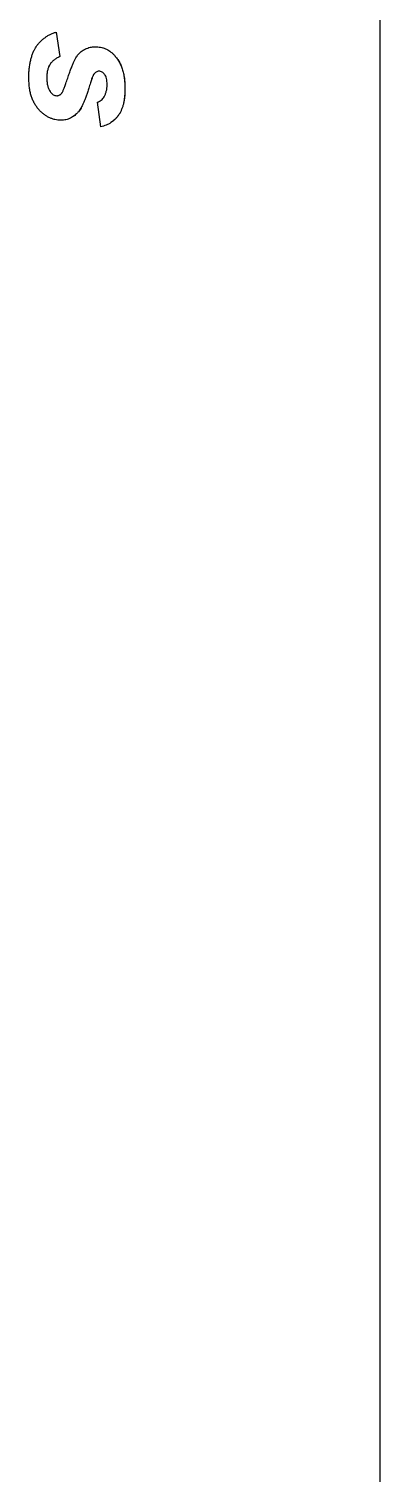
# Paper-space layout '_Top' of a CAD drawing. Header units: inches. Extents: x -16.5 to 11.4, y -8.4 to 5.1.
# Drawn here: x -9.222 to -8.945, y -0.487 to 0.648 of the extents above; entities that cross this region are included whole.
import ezdxf

# ---------------------------------------------------------------- set-up
doc = ezdxf.new("R2010")
doc.units = ezdxf.units.IN
doc.header["$MEASUREMENT"] = 0

psp = doc.layouts.new('_Top')

# ---------------------------------------------------------------- linework, layer by layer
at = {"color": 7, "linetype": 'Continuous', "lineweight": 25}
for p, q in [((-8.9452, -1.465), (-8.9452, 1.475)), ((-9.2001, 0.6457), (-9.1973, 0.6264)), ((-9.2, 0.6457), (-9.1972, 0.6264)), ((-9.1973, 0.6264), (-9.1972, 0.6264)), ((-9.1546, 0.6278), (-9.1546, 0.6278)), ((-9.1663, 0.6149), (-9.1663, 0.6149)), ((-9.2075, 0.6095), (-9.2075, 0.6095)), ((-9.1745, 0.6016), (-9.1745, 0.6016)), ((-9.1707, 0.6123), (-9.1706, 0.6123)), ((-9.2046, 0.5985), (-9.2045, 0.5985)), ((-9.1997, 0.5957), (-9.1997, 0.5957)), ((-9.1649, 0.5713), (-9.1677, 0.5906)), ((-9.146, 0.6014), (-9.146, 0.6014)), ((-9.1826, 0.5831), (-9.1826, 0.5831))]:
    psp.add_line(p, q, dxfattribs=at)
for points, knots in [([(-9.2216, 0.6097), (-9.2216, 0.6109), (-9.2216, 0.6134), (-9.2213, 0.617), (-9.2208, 0.6204), (-9.2202, 0.6236), (-9.2194, 0.6265), (-9.2184, 0.6292), (-9.2173, 0.6317), (-9.216, 0.634), (-9.2145, 0.6361), (-9.2128, 0.638), (-9.2111, 0.6397), (-9.2091, 0.6412), (-9.2071, 0.6426), (-9.2049, 0.6438), (-9.2025, 0.6449), (-9.2009, 0.6454), (-9.2, 0.6457)], [0, 0, 0, 0, 0.084162, 0.163699, 0.238342, 0.309274, 0.375849, 0.439118, 0.499241, 0.556891, 0.612763, 0.667716, 0.721923, 0.776138, 0.830754, 0.885954, 0.942182, 1, 1, 1, 1]), ([(-9.1972, 0.6264), (-9.1981, 0.626), (-9.1998, 0.6252), (-9.202, 0.6236), (-9.2038, 0.622), (-9.2052, 0.62), (-9.2063, 0.6179), (-9.207, 0.6154), (-9.2074, 0.6126), (-9.2075, 0.6106), (-9.2075, 0.6095)], [0, 0, 0, 0, 0.138438, 0.264368, 0.379848, 0.4878, 0.597949, 0.717978, 0.851705, 1, 1, 1, 1]), ([(-9.1973, 0.6264), (-9.1981, 0.626), (-9.1998, 0.6252), (-9.202, 0.6236), (-9.2038, 0.622), (-9.2053, 0.62), (-9.2063, 0.6179), (-9.207, 0.6154), (-9.2074, 0.6126), (-9.2075, 0.6106), (-9.2075, 0.6095)], [0, 0, 0, 0, 0.138438, 0.264368, 0.379848, 0.4878, 0.597949, 0.717978, 0.851705, 1, 1, 1, 1]), ([(-9.1925, 0.6053), (-9.192, 0.6067), (-9.1911, 0.6094), (-9.1898, 0.6133), (-9.1885, 0.6167), (-9.1873, 0.6197), (-9.1862, 0.6222), (-9.1852, 0.6244), (-9.1842, 0.6261), (-9.1835, 0.627), (-9.1832, 0.6275)], [0, 0, 0, 0, 0.1867328, 0.3550758, 0.5061509, 0.6397429, 0.7556109, 0.8538069, 0.9354059, 1, 1, 1, 1]), ([(-9.1832, 0.6275), (-9.1828, 0.628), (-9.1819, 0.629), (-9.1804, 0.6304), (-9.1788, 0.6316), (-9.1771, 0.6325), (-9.1753, 0.6332), (-9.1734, 0.6338), (-9.1714, 0.6341), (-9.17, 0.6341), (-9.1693, 0.6341)], [0, 0, 0, 0, 0.130625, 0.256684, 0.378877, 0.499613, 0.620035, 0.74237, 0.869399, 1, 1, 1, 1]), ([(-9.1694, 0.6341), (-9.1687, 0.6341), (-9.1673, 0.6341), (-9.1652, 0.6338), (-9.1633, 0.6333), (-9.1614, 0.6326), (-9.1595, 0.6317), (-9.1578, 0.6306), (-9.1561, 0.6293), (-9.1551, 0.6283), (-9.1546, 0.6278)], [0, 0, 0, 0, 0.127325, 0.252202, 0.373532, 0.495026, 0.617458, 0.741107, 0.868057, 1, 1, 1, 1]), ([(-9.1693, 0.6341), (-9.1686, 0.6341), (-9.1673, 0.6341), (-9.1652, 0.6338), (-9.1632, 0.6333), (-9.1614, 0.6326), (-9.1595, 0.6317), (-9.1578, 0.6306), (-9.1561, 0.6293), (-9.1551, 0.6283), (-9.1546, 0.6278)], [0, 0, 0, 0, 0.127325, 0.252202, 0.373532, 0.495026, 0.617458, 0.741107, 0.868057, 1, 1, 1, 1]), ([(-9.1546, 0.6278), (-9.1539, 0.627), (-9.1525, 0.6254), (-9.1507, 0.6228), (-9.1492, 0.6199), (-9.1481, 0.6167), (-9.1471, 0.6132), (-9.1464, 0.6095), (-9.146, 0.6055), (-9.146, 0.6028), (-9.146, 0.6014)], [0, 0, 0, 0, 0.109263, 0.220278, 0.33417, 0.453719, 0.578471, 0.710791, 0.850785, 1, 1, 1, 1]), ([(-9.1546, 0.6278), (-9.1539, 0.627), (-9.1525, 0.6254), (-9.1508, 0.6228), (-9.1493, 0.6199), (-9.1481, 0.6167), (-9.1471, 0.6132), (-9.1465, 0.6095), (-9.1461, 0.6055), (-9.146, 0.6028), (-9.146, 0.6014)], [0, 0, 0, 0, 0.109263, 0.220278, 0.33417, 0.453719, 0.578471, 0.710791, 0.850785, 1, 1, 1, 1]), ([(-9.1663, 0.6149), (-9.1668, 0.6149), (-9.1676, 0.6148), (-9.1687, 0.6143), (-9.1698, 0.6134), (-9.1704, 0.6127), (-9.1707, 0.6123)], [0, 0, 0, 0, 0.233286, 0.46583, 0.716926, 1, 1, 1, 1]), ([(-9.1663, 0.6149), (-9.1667, 0.6149), (-9.1676, 0.6148), (-9.1687, 0.6143), (-9.1698, 0.6134), (-9.1704, 0.6127), (-9.1706, 0.6123)], [0, 0, 0, 0, 0.233286, 0.46583, 0.716926, 1, 1, 1, 1]), ([(-9.1601, 0.6044), (-9.1601, 0.6052), (-9.1601, 0.6069), (-9.1605, 0.6091), (-9.161, 0.611), (-9.1619, 0.6124), (-9.1629, 0.6135), (-9.1639, 0.6143), (-9.1651, 0.6148), (-9.1659, 0.6149), (-9.1663, 0.6149)], [0, 0, 0, 0, 0.1914383, 0.3568563, 0.4973537, 0.618703, 0.7259677, 0.8219013, 0.9109567, 1, 1, 1, 1]), ([(-9.1962, 0.5764), (-9.197, 0.5765), (-9.1987, 0.5765), (-9.2012, 0.5769), (-9.2035, 0.5776), (-9.2058, 0.5786), (-9.208, 0.5798), (-9.2101, 0.5813), (-9.2122, 0.5831), (-9.2141, 0.5851), (-9.2158, 0.5874), (-9.2174, 0.5899), (-9.2187, 0.5927), (-9.2198, 0.5957), (-9.2206, 0.5988), (-9.2212, 0.6023), (-9.2215, 0.6059), (-9.2216, 0.6084), (-9.2216, 0.6097)], [0, 0, 0, 0, 0.0541309, 0.1071613, 0.1598365, 0.2123333, 0.2661232, 0.3212244, 0.378686, 0.4387695, 0.5005441, 0.5635193, 0.6285642, 0.6955929, 0.7660268, 0.8395788, 0.9176016, 1, 1, 1, 1]), ([(-9.2075, 0.6095), (-9.2075, 0.6084), (-9.2074, 0.6064), (-9.2068, 0.6034), (-9.2059, 0.6008), (-9.205, 0.5993), (-9.2045, 0.5985)], [0, 0, 0, 0, 0.2834112, 0.5397925, 0.7775587, 1, 1, 1, 1]), ([(-9.2075, 0.6095), (-9.2075, 0.6084), (-9.2074, 0.6064), (-9.2068, 0.6034), (-9.206, 0.6008), (-9.205, 0.5993), (-9.2046, 0.5985)], [0, 0, 0, 0, 0.2834112, 0.5397925, 0.7775587, 1, 1, 1, 1]), ([(-9.1961, 0.5971), (-9.196, 0.5973), (-9.1957, 0.5976), (-9.1953, 0.5982), (-9.1949, 0.599), (-9.1945, 0.6), (-9.194, 0.6011), (-9.1935, 0.6024), (-9.193, 0.6038), (-9.1926, 0.6048), (-9.1925, 0.6053)], [0, 0, 0, 0, 0.0662063, 0.149302, 0.2476021, 0.3627677, 0.4959407, 0.6476303, 0.815429, 1, 1, 1, 1]), ([(-9.1745, 0.6016), (-9.1748, 0.6005), (-9.1755, 0.5984), (-9.1765, 0.5953), (-9.1775, 0.5926), (-9.1785, 0.5901), (-9.1795, 0.5879), (-9.1805, 0.586), (-9.1815, 0.5844), (-9.1823, 0.5835), (-9.1826, 0.5831)], [0, 0, 0, 0, 0.17087, 0.328356, 0.47195, 0.602743, 0.720951, 0.825999, 0.918667, 1, 1, 1, 1]), ([(-9.1745, 0.6016), (-9.1748, 0.6005), (-9.1755, 0.5984), (-9.1765, 0.5953), (-9.1775, 0.5926), (-9.1785, 0.5901), (-9.1795, 0.5879), (-9.1806, 0.586), (-9.1816, 0.5844), (-9.1823, 0.5835), (-9.1826, 0.5831)], [0, 0, 0, 0, 0.17087, 0.328356, 0.47195, 0.602743, 0.720951, 0.825999, 0.918667, 1, 1, 1, 1]), ([(-9.1706, 0.6123), (-9.1708, 0.6121), (-9.171, 0.6117), (-9.1713, 0.6109), (-9.1717, 0.6099), (-9.1721, 0.6087), (-9.1727, 0.6073), (-9.1732, 0.6056), (-9.1738, 0.6037), (-9.1742, 0.6023), (-9.1745, 0.6016)], [0, 0, 0, 0, 0.053141, 0.126842, 0.220539, 0.335342, 0.470867, 0.625389, 0.801763, 1, 1, 1, 1]), ([(-9.1707, 0.6123), (-9.1708, 0.6121), (-9.171, 0.6117), (-9.1713, 0.6109), (-9.1718, 0.6099), (-9.1722, 0.6087), (-9.1727, 0.6073), (-9.1732, 0.6056), (-9.1738, 0.6037), (-9.1743, 0.6023), (-9.1745, 0.6016)], [0, 0, 0, 0, 0.053141, 0.126842, 0.220539, 0.335342, 0.470867, 0.625389, 0.801763, 1, 1, 1, 1]), ([(-9.1624, 0.5948), (-9.1621, 0.5955), (-9.1613, 0.5969), (-9.1606, 0.5992), (-9.1601, 0.6017), (-9.1601, 0.6035), (-9.1601, 0.6044)], [0, 0, 0, 0, 0.234683, 0.476646, 0.729244, 1, 1, 1, 1]), ([(-9.2046, 0.5985), (-9.2042, 0.5981), (-9.2036, 0.5973), (-9.2024, 0.5964), (-9.2011, 0.5958), (-9.2001, 0.5957), (-9.1997, 0.5957)], [0, 0, 0, 0, 0.279861, 0.527336, 0.76346, 1, 1, 1, 1]), ([(-9.2045, 0.5985), (-9.2042, 0.5981), (-9.2036, 0.5973), (-9.2024, 0.5964), (-9.2011, 0.5958), (-9.2001, 0.5957), (-9.1997, 0.5957)], [0, 0, 0, 0, 0.279861, 0.527336, 0.76346, 1, 1, 1, 1]), ([(-9.1997, 0.5957), (-9.1993, 0.5957), (-9.1987, 0.5957), (-9.1978, 0.596), (-9.1969, 0.5965), (-9.1964, 0.5969), (-9.1961, 0.5971)], [0, 0, 0, 0, 0.243365, 0.486512, 0.735713, 1, 1, 1, 1]), ([(-9.1677, 0.5906), (-9.1672, 0.5908), (-9.1661, 0.5912), (-9.1646, 0.5922), (-9.1634, 0.5934), (-9.1628, 0.5943), (-9.1624, 0.5948)], [0, 0, 0, 0, 0.264501, 0.513638, 0.755438, 1, 1, 1, 1]), ([(-9.146, 0.6014), (-9.146, 0.6002), (-9.146, 0.5981), (-9.1463, 0.5949), (-9.1467, 0.592), (-9.1472, 0.5892), (-9.1479, 0.5867), (-9.1488, 0.5844), (-9.1498, 0.5822), (-9.1511, 0.5804), (-9.1524, 0.5786), (-9.1539, 0.5771), (-9.1554, 0.5757), (-9.1571, 0.5745), (-9.1589, 0.5734), (-9.1608, 0.5726), (-9.1628, 0.5718), (-9.1643, 0.5715), (-9.165, 0.5713)], [0, 0, 0, 0, 0.086527, 0.168115, 0.244502, 0.315996, 0.383469, 0.446868, 0.507199, 0.564618, 0.620346, 0.674625, 0.727906, 0.781359, 0.834433, 0.88834, 0.943549, 1, 1, 1, 1]), ([(-9.146, 0.6014), (-9.146, 0.6002), (-9.146, 0.5981), (-9.1462, 0.5949), (-9.1466, 0.592), (-9.1472, 0.5892), (-9.1479, 0.5867), (-9.1488, 0.5844), (-9.1498, 0.5822), (-9.151, 0.5804), (-9.1524, 0.5786), (-9.1538, 0.5771), (-9.1554, 0.5757), (-9.1571, 0.5745), (-9.1589, 0.5734), (-9.1608, 0.5726), (-9.1628, 0.5718), (-9.1642, 0.5715), (-9.1649, 0.5713)], [0, 0, 0, 0, 0.086527, 0.168115, 0.244502, 0.315996, 0.383469, 0.446868, 0.507199, 0.564618, 0.620346, 0.674625, 0.727906, 0.781359, 0.834433, 0.88834, 0.943549, 1, 1, 1, 1]), ([(-9.1826, 0.5831), (-9.1831, 0.5825), (-9.184, 0.5815), (-9.1855, 0.5802), (-9.1871, 0.579), (-9.1888, 0.5781), (-9.1906, 0.5773), (-9.1924, 0.5768), (-9.1943, 0.5765), (-9.1956, 0.5765), (-9.1962, 0.5764)], [0, 0, 0, 0, 0.135077, 0.264898, 0.390764, 0.512983, 0.632443, 0.753366, 0.875545, 1, 1, 1, 1]), ([(-9.1826, 0.5831), (-9.1831, 0.5825), (-9.184, 0.5815), (-9.1856, 0.5802), (-9.1872, 0.579), (-9.1888, 0.5781), (-9.1906, 0.5773), (-9.1924, 0.5768), (-9.1943, 0.5765), (-9.1956, 0.5765), (-9.1962, 0.5764)], [0, 0, 0, 0, 0.135077, 0.264898, 0.390764, 0.512983, 0.632443, 0.753366, 0.875545, 1, 1, 1, 1])]:
    psp.add_open_spline(points, degree=3, knots=knots, dxfattribs=at)

doc.saveas('drawing.dxf')
